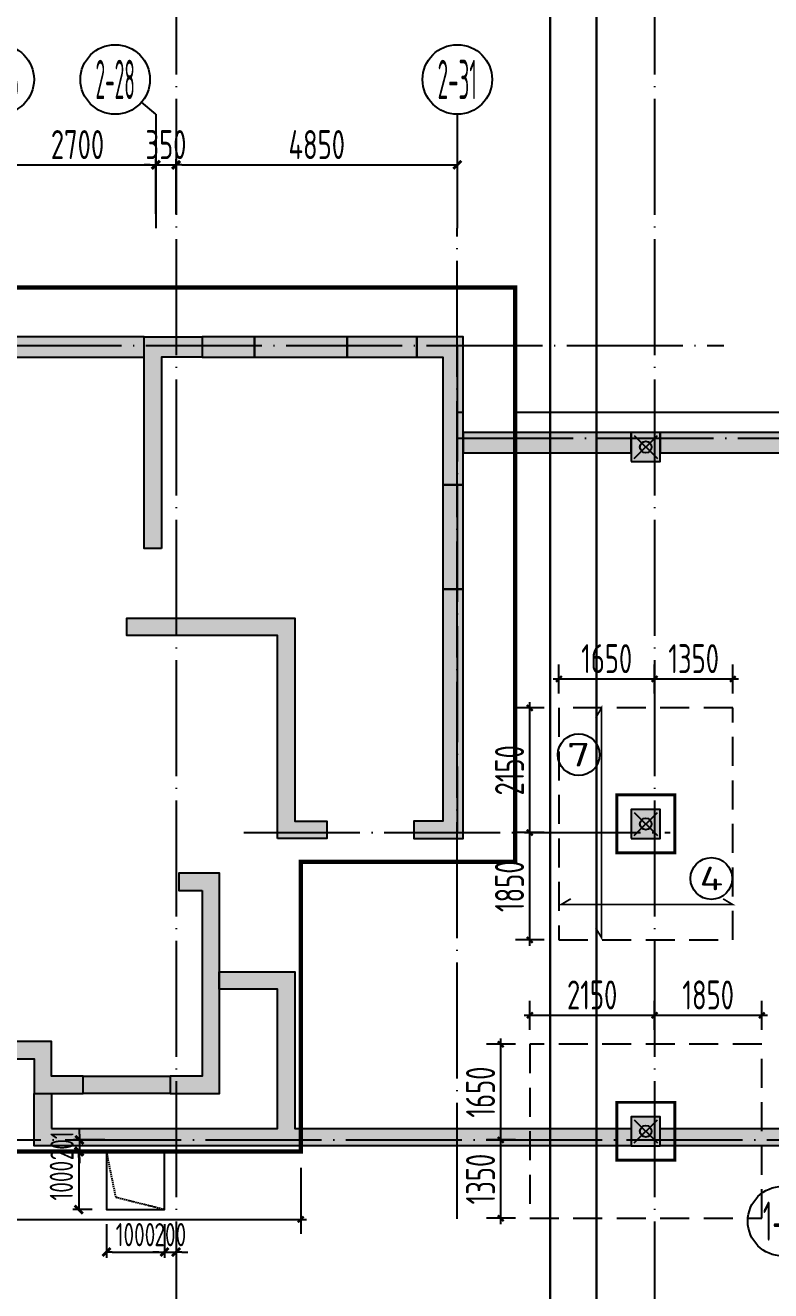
# Model space of a CAD drawing. Extents: x -57409 to 252654, y -8259 to 229119.
# Drawn here: x 138078 to 150931, y 195714 to 217535 of the extents above; entities that cross this region are included whole.
import ezdxf
from ezdxf.enums import TextEntityAlignment as Align

# ---------------------------------------------------------------- set-up
doc = ezdxf.new("R2010")
doc.units = 0
doc.header["$LTSCALE"] = 100
doc.header["$PDMODE"] = 35
doc.header["$PDSIZE"] = 200
for name, pattern in [('DASH', [0.35, 0.25, -0.1]), ('DASHED', [0.75, 0.5, -0.25]), ('DOTE', [2.42, 2, -0.2, 0.02, -0.2])]:
    doc.linetypes.add(name, pattern=pattern)
doc.layers.get('0').update_dxf_attribs({"linetype": 'CONTINUOUS'})
doc.layers.get('Defpoints').update_dxf_attribs({"linetype": 'CONTINUOUS'})
for name, color, linetype in [('B-TEXT', 3, 'CONTINUOUS'), ('codim', 7, 'CONTINUOUS'), ('COLU', 7, 'CONTINUOUS'), ('CT', 2, 'CONTINUOUS'), ('dim-wall', 7, 'CONTINUOUS'), ('dote', 253, 'DOTE'), ('h填实-主楼', 254, 'CONTINUOUS'), ('h填实-柱墙', 254, 'CONTINUOUS'), ('JSK', 4, 'CONTINUOUS'), ('WALL', 3, 'CONTINUOUS'), ('wall-主楼', 2, 'CONTINUOUS'), ('Z-AXIS', 3, 'CONTINUOUS'), ('Z-TEXT', 2, 'CONTINUOUS'), ('z柱下板带', 140, 'CONTINUOUS'), ('z柱下板带1', 60, 'CONTINUOUS'), ('板底钢筋', 24, 'CONTINUOUS')]:
    doc.layers.add(name, color=color, linetype=linetype)
doc.layers.add('重心计算', color=7, linetype='CONTINUOUS', plot=False)
doc.styles.add('_TCH_AXIS', font='tssdeng.shx', dxfattribs={"width": 0.7, "bigfont": 'tssdchn.shx'})
doc.styles.add('COMPLEX', font='tssdeng.shx', dxfattribs={"width": 0.7, "bigfont": 'tssdchn.shx'})
doc.styles.add('Jgcad-DIM', font='tssdeng.shx', dxfattribs={"width": 0.7, "bigfont": 'tssdchn.shx'})
doc.styles.add('TSSD_Dimension', font='tssdeng.shx', dxfattribs={"width": 0.7})
doc.dimstyles.new('TSSD_100_100$0', dxfattribs={"dimtxt": 300, "dimasz": 100, "dimexe": 100, "dimexo": 250, "dimgap": 100, "dimtad": 1, "dimdec": 0, "dimzin": 0, "dimdsep": 46, "dimtxsty": 'TSSD_Dimension', "dimblk": '_tsdbk', "dimblk1": '_tsdbk', "dimblk2": '_tsdbk', "dimsah": 1, "dimcen": 0, "dimdle": 100, "dimclrt": 7, "dimadec": 0, "dimazin": 0, "dimtfac": 1, "dimtdec": 0, "dimtix": 1, "dimtmove": 2, "dimatfit": 3, "dimldrblk": '_tsdbk', "dimfxl": 1, "dimtolj": 1, "dimtzin": 0, "dimarcsym": 0})

# ---------------------------------------------------------------- blocks, each defined once
blk = doc.blocks.new('_tsdbk')
blk.add_line((-1, 0), (0, 0))
at = {"const_width": 0.5}
blk.add_lwpolyline([(-0.7, -0.7), (0.7, 0.7)], dxfattribs=at)
blk = doc.blocks.new('*D306')
at = {"layer": 'Defpoints', "color": 0}
for p in [(145528, 215128), (140678, 214036), (145528, 214036)]:
    blk.add_point(p, dxfattribs=at)
at = {"layer": 'Z-AXIS', "color": 0, "lineweight": -2}
for p, q in [((140678, 214286), (140678, 215228)), ((145528, 214286), (145528, 215228)), ((140778, 215128), (145428, 215128))]:
    blk.add_line(p, q, dxfattribs=at)
at = {"layer": 'Z-AXIS', "color": 0, "lineweight": -2, "xscale": 100, "yscale": 100, "zscale": 100, "rotation": 180}
blk.add_blockref('_tsdbk', (140678, 215128), dxfattribs=at)
at = {"layer": 'Z-AXIS', "color": 0, "lineweight": -2, "xscale": 100, "yscale": 100, "zscale": 100}
blk.add_blockref('_tsdbk', (145528, 215128), dxfattribs=at)
at = {"layer": 'Z-AXIS', "color": 7, "insert": (143103, 215478), "char_height": 500, "attachment_point": 5, "style": 'TSSD_Dimension'}
blk.add_mtext('\\A1;4850', dxfattribs=at)
blk = doc.blocks.new('_AXISO')
blk.add_circle((0, 0), 0.5)
at = {"layer": 'B-TEXT', "style": 'COMPLEX', "width": 1.450893}
blk.add_attdef('A', text='', height=0.56, dxfattribs=at).set_placement((0.249375, -0.28), (0.749375, -0.28), align=Align.FIT)
blk = doc.blocks.new('*D307')
at = {"layer": 'Defpoints', "color": 0}
for p in [(140678, 215128), (140328, 214036), (140678, 214036)]:
    blk.add_point(p, dxfattribs=at)
at = {"layer": 'Z-AXIS', "color": 0, "lineweight": -2}
for p, q in [((140328, 214286), (140328, 215228)), ((140678, 214286), (140678, 215228)), ((140228, 215128), (140128, 215128)), ((140328, 215128), (140678, 215128)), ((140778, 215128), (140878, 215128))]:
    blk.add_line(p, q, dxfattribs=at)
at = {"layer": 'Z-AXIS', "color": 0, "lineweight": -2, "xscale": 100, "yscale": 100, "zscale": 100}
blk.add_blockref('_tsdbk', (140328, 215128), dxfattribs=at)
at = {"layer": 'Z-AXIS', "color": 0, "lineweight": -2, "xscale": 100, "yscale": 100, "zscale": 100, "rotation": 180}
blk.add_blockref('_tsdbk', (140678, 215128), dxfattribs=at)
at = {"layer": 'Z-AXIS', "color": 7, "insert": (140503, 215478), "char_height": 500, "attachment_point": 5, "style": 'TSSD_Dimension'}
blk.add_mtext('\\A1;350', dxfattribs=at)
blk = doc.blocks.new('*D308')
at = {"layer": 'Defpoints', "color": 0}
for p in [(140328, 215128), (137628, 214036), (140328, 214036)]:
    blk.add_point(p, dxfattribs=at)
at = {"layer": 'Z-AXIS', "color": 0, "lineweight": -2}
for p, q in [((137628, 214286), (137628, 215228)), ((140328, 214286), (140328, 215228)), ((137728, 215128), (140228, 215128))]:
    blk.add_line(p, q, dxfattribs=at)
at = {"layer": 'Z-AXIS', "color": 0, "lineweight": -2, "xscale": 100, "yscale": 100, "zscale": 100, "rotation": 180}
blk.add_blockref('_tsdbk', (137628, 215128), dxfattribs=at)
at = {"layer": 'Z-AXIS', "color": 0, "lineweight": -2, "xscale": 100, "yscale": 100, "zscale": 100}
blk.add_blockref('_tsdbk', (140328, 215128), dxfattribs=at)
at = {"layer": 'Z-AXIS', "color": 7, "insert": (138978, 215478), "char_height": 500, "attachment_point": 5, "style": 'TSSD_Dimension'}
blk.add_mtext('\\A1;2700', dxfattribs=at)
blk = doc.blocks.new('_ArchTick')
at = {"color": 0, "linetype": 'ByBlock', "const_width": 0.4}
blk.add_lwpolyline([(-0.5, -0.5), (0.5, 0.5)], dxfattribs=at)
blk = doc.blocks.new('*D2262')
at = {"layer": 'codim', "color": 7, "lineweight": -2}
for p, q in [((147028, 203613), (146528, 203613)), ((147028, 201763), (146528, 201763))]:
    blk.add_line(p, q, dxfattribs=at)
at = {"layer": 'codim', "color": 0, "lineweight": -2}
blk.add_line((146778, 201663), (146778, 203713), dxfattribs=at)
at = {"layer": 'Defpoints', "color": 0}
for p in [(146778, 203613), (147278, 203613), (147278, 201763)]:
    blk.add_point(p, dxfattribs=at)
at = {"layer": 'codim', "color": 0, "lineweight": -2, "xscale": 100, "yscale": 100, "zscale": 100}
for p, rotation in [((146778, 203613), 90), ((146778, 201763), 270)]:
    blk.add_blockref('_ArchTick', p, dxfattribs=dict(at, rotation=rotation))
at = {"layer": 'codim', "color": 1, "insert": (146428, 202688), "char_height": 500, "attachment_point": 5, "rotation": 90, "style": 'Jgcad-DIM'}
blk.add_mtext('\\A1;1850', dxfattribs=at)
blk = doc.blocks.new('*D2263')
at = {"layer": 'codim', "color": 0, "lineweight": -2}
blk.add_line((146778, 203513), (146778, 205863), dxfattribs=at)
at = {"layer": 'codim', "color": 7, "lineweight": -2}
for p, q in [((147028, 205763), (146528, 205763)), ((147028, 203613), (146528, 203613))]:
    blk.add_line(p, q, dxfattribs=at)
at = {"layer": 'Defpoints', "color": 0}
for p in [(146778, 205763), (147278, 205763), (147278, 203613)]:
    blk.add_point(p, dxfattribs=at)
at = {"layer": 'codim', "color": 0, "lineweight": -2, "xscale": 100, "yscale": 100, "zscale": 100}
for p, rotation in [((146778, 205763), 90), ((146778, 203613), 270)]:
    blk.add_blockref('_ArchTick', p, dxfattribs=dict(at, rotation=rotation))
at = {"layer": 'codim', "color": 1, "insert": (146428, 204688), "char_height": 500, "attachment_point": 5, "rotation": 90, "style": 'Jgcad-DIM'}
blk.add_mtext('\\A1;2150', dxfattribs=at)
blk = doc.blocks.new('*D2264')
at = {"layer": 'codim', "color": 7, "lineweight": -2}
for p, q in [((147278, 206013), (147278, 206513)), ((148928, 206013), (148928, 206513))]:
    blk.add_line(p, q, dxfattribs=at)
at = {"layer": 'codim', "color": 0, "lineweight": -2}
blk.add_line((147178, 206263), (149028, 206263), dxfattribs=at)
at = {"layer": 'Defpoints', "color": 0}
for p in [(148928, 206263), (147278, 205763), (148928, 205763)]:
    blk.add_point(p, dxfattribs=at)
at = {"layer": 'codim', "color": 0, "lineweight": -2, "xscale": 100, "yscale": 100, "zscale": 100, "rotation": 180}
blk.add_blockref('_ArchTick', (147278, 206263), dxfattribs=at)
at = {"layer": 'codim', "color": 0, "lineweight": -2, "xscale": 100, "yscale": 100, "zscale": 100}
blk.add_blockref('_ArchTick', (148928, 206263), dxfattribs=at)
at = {"layer": 'codim', "color": 1, "insert": (148103, 206613), "char_height": 500, "attachment_point": 5, "style": 'Jgcad-DIM'}
blk.add_mtext('\\A1;1650', dxfattribs=at)
blk = doc.blocks.new('*D2265')
at = {"layer": 'codim', "color": 7, "lineweight": -2}
for p, q in [((148928, 206013), (148928, 206513)), ((150278, 206013), (150278, 206513))]:
    blk.add_line(p, q, dxfattribs=at)
at = {"layer": 'codim', "color": 0, "lineweight": -2}
blk.add_line((148828, 206263), (150378, 206263), dxfattribs=at)
at = {"layer": 'Defpoints', "color": 0}
for p in [(150278, 206263), (148928, 205763), (150278, 205763)]:
    blk.add_point(p, dxfattribs=at)
at = {"layer": 'codim', "color": 0, "lineweight": -2, "xscale": 100, "yscale": 100, "zscale": 100, "rotation": 180}
blk.add_blockref('_ArchTick', (148928, 206263), dxfattribs=at)
at = {"layer": 'codim', "color": 0, "lineweight": -2, "xscale": 100, "yscale": 100, "zscale": 100}
blk.add_blockref('_ArchTick', (150278, 206263), dxfattribs=at)
at = {"layer": 'codim', "color": 1, "insert": (149603, 206613), "char_height": 500, "attachment_point": 5, "style": 'Jgcad-DIM'}
blk.add_mtext('\\A1;1350', dxfattribs=at)
blk = doc.blocks.new('*D2005')
at = {"layer": 'codim', "color": 0, "lineweight": -2}
blk.add_line((146278, 196863), (146278, 198413), dxfattribs=at)
at = {"layer": 'codim', "color": 7, "lineweight": -2}
for p, q in [((146528, 198313), (146028, 198313)), ((146528, 196963), (146028, 196963))]:
    blk.add_line(p, q, dxfattribs=at)
at = {"layer": 'Defpoints', "color": 0}
for p in [(146278, 198313), (146778, 198313), (146778, 196963)]:
    blk.add_point(p, dxfattribs=at)
at = {"layer": 'codim', "color": 0, "lineweight": -2, "xscale": 100, "yscale": 100, "zscale": 100}
for p, rotation in [((146278, 198313), 90), ((146278, 196963), 270)]:
    blk.add_blockref('_ArchTick', p, dxfattribs=dict(at, rotation=rotation))
at = {"layer": 'codim', "color": 1, "insert": (145928, 197638), "char_height": 500, "attachment_point": 5, "rotation": 90, "style": 'Jgcad-DIM'}
blk.add_mtext('\\A1;1350', dxfattribs=at)
blk = doc.blocks.new('*D2006')
at = {"layer": 'codim', "color": 7, "lineweight": -2}
for p, q in [((146528, 199963), (146028, 199963)), ((146528, 198313), (146028, 198313))]:
    blk.add_line(p, q, dxfattribs=at)
at = {"layer": 'codim', "color": 0, "lineweight": -2}
blk.add_line((146278, 198213), (146278, 200063), dxfattribs=at)
at = {"layer": 'Defpoints', "color": 0}
for p in [(146278, 199963), (146778, 199963), (146778, 198313)]:
    blk.add_point(p, dxfattribs=at)
at = {"layer": 'codim', "color": 0, "lineweight": -2, "xscale": 100, "yscale": 100, "zscale": 100}
for p, rotation in [((146278, 199963), 90), ((146278, 198313), 270)]:
    blk.add_blockref('_ArchTick', p, dxfattribs=dict(at, rotation=rotation))
at = {"layer": 'codim', "color": 1, "insert": (145928, 199138), "char_height": 500, "attachment_point": 5, "rotation": 90, "style": 'Jgcad-DIM'}
blk.add_mtext('\\A1;1650', dxfattribs=at)
blk = doc.blocks.new('*D2007')
at = {"layer": 'codim', "color": 7, "lineweight": -2}
for p, q in [((146778, 200213), (146778, 200713)), ((148928, 200213), (148928, 200713))]:
    blk.add_line(p, q, dxfattribs=at)
at = {"layer": 'codim', "color": 0, "lineweight": -2}
blk.add_line((146678, 200463), (149028, 200463), dxfattribs=at)
at = {"layer": 'Defpoints', "color": 0}
for p in [(148928, 200463), (146778, 199963), (148928, 199963)]:
    blk.add_point(p, dxfattribs=at)
at = {"layer": 'codim', "color": 0, "lineweight": -2, "xscale": 100, "yscale": 100, "zscale": 100, "rotation": 180}
blk.add_blockref('_ArchTick', (146778, 200463), dxfattribs=at)
at = {"layer": 'codim', "color": 0, "lineweight": -2, "xscale": 100, "yscale": 100, "zscale": 100}
blk.add_blockref('_ArchTick', (148928, 200463), dxfattribs=at)
at = {"layer": 'codim', "color": 1, "insert": (147853, 200813), "char_height": 500, "attachment_point": 5, "style": 'Jgcad-DIM'}
blk.add_mtext('\\A1;2150', dxfattribs=at)
blk = doc.blocks.new('*D2008')
at = {"layer": 'codim', "color": 7, "lineweight": -2}
for p, q in [((148928, 200213), (148928, 200713)), ((150778, 200213), (150778, 200713))]:
    blk.add_line(p, q, dxfattribs=at)
at = {"layer": 'codim', "color": 0, "lineweight": -2}
blk.add_line((148828, 200463), (150878, 200463), dxfattribs=at)
at = {"layer": 'Defpoints', "color": 0}
for p in [(150778, 200463), (148928, 199963), (150778, 199963)]:
    blk.add_point(p, dxfattribs=at)
at = {"layer": 'codim', "color": 0, "lineweight": -2, "xscale": 100, "yscale": 100, "zscale": 100, "rotation": 180}
blk.add_blockref('_ArchTick', (148928, 200463), dxfattribs=at)
at = {"layer": 'codim', "color": 0, "lineweight": -2, "xscale": 100, "yscale": 100, "zscale": 100}
blk.add_blockref('_ArchTick', (150778, 200463), dxfattribs=at)
at = {"layer": 'codim', "color": 1, "insert": (149853, 200813), "char_height": 500, "attachment_point": 5, "style": 'Jgcad-DIM'}
blk.add_mtext('\\A1;1850', dxfattribs=at)
blk = doc.blocks.new('*D2752')
at = {"layer": 'Defpoints', "color": 0}
for p in [(139700, 198313), (139011, 198111), (139700, 198111)]:
    blk.add_point(p, dxfattribs=at)
at = {"layer": 'dim-wall', "color": 0, "lineweight": -2}
for p, q in [((139011, 198413), (139011, 198513)), ((139450, 198313), (138911, 198313)), ((139011, 198313), (139011, 198111)), ((139450, 198111), (138911, 198111)), ((139011, 198011), (139011, 197911))]:
    blk.add_line(p, q, dxfattribs=at)
at = {"layer": 'dim-wall', "color": 0, "lineweight": -2, "xscale": 100, "yscale": 100, "zscale": 100}
for p, rotation in [((139011, 198313), 270), ((139011, 198111), 90)]:
    blk.add_blockref('_tsdbk', p, dxfattribs=dict(at, rotation=rotation))
at = {"layer": 'dim-wall', "color": 7, "insert": (138711, 198212), "char_height": 400, "attachment_point": 5, "rotation": 90, "style": 'TSSD_Dimension'}
blk.add_mtext('\\A1;201', dxfattribs=at)
blk = doc.blocks.new('*D2753')
at = {"layer": 'Defpoints', "color": 0}
for p in [(139688, 198111), (138999, 197111), (139478, 197111)]:
    blk.add_point(p, dxfattribs=at)
at = {"layer": 'dim-wall', "color": 0, "lineweight": -2}
for p, q in [((139438, 198111), (138899, 198111)), ((138999, 198011), (138999, 197211)), ((139228, 197111), (138899, 197111))]:
    blk.add_line(p, q, dxfattribs=at)
at = {"layer": 'dim-wall', "color": 0, "lineweight": -2, "xscale": 100, "yscale": 100, "zscale": 100}
for p, rotation in [((138999, 198111), 90), ((138999, 197111), 270)]:
    blk.add_blockref('_tsdbk', p, dxfattribs=dict(at, rotation=rotation))
at = {"layer": 'dim-wall', "color": 7, "insert": (138699, 197611), "char_height": 400, "attachment_point": 5, "rotation": 90, "style": 'TSSD_Dimension'}
blk.add_mtext('\\A1;1000', dxfattribs=at)
blk = doc.blocks.new('*D2754')
at = {"layer": 'Defpoints', "color": 0}
for p in [(139478, 197111), (140478, 197111), (140478, 196380)]:
    blk.add_point(p, dxfattribs=at)
at = {"layer": 'dim-wall', "color": 0, "lineweight": -2}
for p, q in [((139478, 196861), (139478, 196280)), ((140478, 196861), (140478, 196280)), ((139578, 196380), (140378, 196380))]:
    blk.add_line(p, q, dxfattribs=at)
at = {"layer": 'dim-wall', "color": 0, "lineweight": -2, "xscale": 100, "yscale": 100, "zscale": 100, "rotation": 180}
blk.add_blockref('_tsdbk', (139478, 196380), dxfattribs=at)
at = {"layer": 'dim-wall', "color": 0, "lineweight": -2, "xscale": 100, "yscale": 100, "zscale": 100}
blk.add_blockref('_tsdbk', (140478, 196380), dxfattribs=at)
at = {"layer": 'dim-wall', "color": 7, "insert": (139978, 196680), "char_height": 400, "attachment_point": 5, "style": 'TSSD_Dimension'}
blk.add_mtext('\\A1;1000', dxfattribs=at)
blk = doc.blocks.new('*D2755')
at = {"layer": 'Defpoints', "color": 0}
for p in [(140478, 196571), (140678, 196571), (140678, 196380)]:
    blk.add_point(p, dxfattribs=at)
at = {"layer": 'dim-wall', "color": 0, "lineweight": -2}
for p, q in [((140378, 196380), (140278, 196380)), ((140478, 196380), (140678, 196380)), ((140478, 196321), (140478, 196280)), ((140678, 196321), (140678, 196280)), ((140778, 196380), (140878, 196380))]:
    blk.add_line(p, q, dxfattribs=at)
at = {"layer": 'dim-wall', "color": 0, "lineweight": -2, "xscale": 100, "yscale": 100, "zscale": 100}
blk.add_blockref('_tsdbk', (140478, 196380), dxfattribs=at)
at = {"layer": 'dim-wall', "color": 0, "lineweight": -2, "xscale": 100, "yscale": 100, "zscale": 100, "rotation": 180}
blk.add_blockref('_tsdbk', (140678, 196380), dxfattribs=at)
at = {"layer": 'dim-wall', "color": 7, "insert": (140578, 196680), "char_height": 400, "attachment_point": 5, "style": 'TSSD_Dimension'}
blk.add_mtext('\\A1;200', dxfattribs=at)
blk = doc.blocks.new('*D2943')
at = {"layer": 'codim', "color": 7, "lineweight": -2}
for p, q in [((99071, 197832), (99071, 196693)), ((142828, 197832), (142828, 196693))]:
    blk.add_line(p, q, dxfattribs=at)
at = {"layer": 'codim', "color": 0, "lineweight": -2}
blk.add_line((98971, 196943), (142928, 196943), dxfattribs=at)
at = {"layer": 'Defpoints', "color": 0}
for p in [(99071, 198082), (142828, 198082), (142828, 196943)]:
    blk.add_point(p, dxfattribs=at)
at = {"layer": 'codim', "color": 0, "lineweight": -2, "xscale": 100, "yscale": 100, "zscale": 100, "rotation": 180}
blk.add_blockref('_ArchTick', (99071, 196943), dxfattribs=at)
at = {"layer": 'codim', "color": 0, "lineweight": -2, "xscale": 100, "yscale": 100, "zscale": 100}
blk.add_blockref('_ArchTick', (142828, 196943), dxfattribs=at)
at = {"layer": 'codim', "color": 1, "insert": (120949, 197293), "char_height": 500, "attachment_point": 5, "style": 'Jgcad-DIM'}
blk.add_mtext('\\A1;附加范围', dxfattribs=at)
blk = doc.blocks.new('后浇带现场')
at = {"color": 6, "lineweight": 30}
for points in [[(714656, 762040), (714656, 738930), (710056, 738930), (710056, 730049), (775507, 730049), (775507, 772730)], [(715456, 762040), (715456, 738130), (710856, 738130), (710856, 730849), (774707, 730849), (774707, 772730)]]:
    blk.add_lwpolyline(points, dxfattribs=at)

msp = doc.modelspace()

# ---------------------------------------------------------------- hatches: boundary and pattern name
at = {"layer": 'h填实-主楼'}
for points in [[(140427.6, 208512.7), (140127.6, 208512.7), (140127.6, 212162.7), (141127.6, 212162.7), (141127.6, 211812.7), (140427.6, 211812.7)], [(143627.6, 212162.7), (142027.6, 212162.7), (142027.6, 211812.7), (143627.6, 211812.7)], [(145627.6, 209612.7), (145627.6, 212162.7), (144827.6, 212162.7), (144827.6, 211812.7), (145277.6, 211812.7), (145277.6, 209612.7)], [(145627.6, 209612.7), (145277.6, 209612.7), (145277.6, 207812.7), (145627.6, 207812.7)], [(145627.6, 207812.7), (145277.6, 207812.7), (145277.6, 203812.7), (144777.6, 203812.7), (144777.6, 203512.7), (145627.6, 203512.7)], [(142427.6, 203512.7), (142427.6, 207012.7), (139827.6, 207012.7), (139827.6, 207312.7), (142727.6, 207312.7), (142727.6, 203812.7), (143277.6, 203812.7), (143277.6, 203512.7)], [(141127.6, 202612.7), (141127.6, 199412.7), (140577.6, 199412.7), (140577.6, 199112.7), (141427.6, 199112.7), (141427.6, 202912.7), (140727.6, 202912.7), (140727.6, 202612.7)], [(137377.6, 199712.7), (138227.6, 199712.7), (138227.6, 199112.7), (139077.6, 199112.7), (139077.6, 199412.7), (138527.6, 199412.7), (138527.6, 200012.7), (137377.6, 200012.7)]]:
    msp.add_hatch(color=256, dxfattribs=at).paths.add_polyline_path(points)
at = {"layer": 'h填实-柱墙'}
for points in [[(140127.6, 212162.7), (137827.6, 212162.7), (137827.6, 211812.7), (140127.6, 211812.7)], [(142027.6, 212162.7), (141127.6, 212162.7), (141127.6, 211812.7), (142027.6, 211812.7)], [(144827.6, 212162.7), (143627.6, 212162.7), (143627.6, 211812.7), (144827.6, 211812.7)], [(145627.6, 210162.7), (148527.6, 210162.7), (148527.6, 210512.7), (145627.6, 210512.7)], [(148527.6, 210012.7), (149027.6, 210012.7), (149027.6, 210512.7), (148527.6, 210512.7)], [(154527.6, 210162.7), (154527.6, 208762.7), (154777.6, 208762.7), (154777.6, 210162.7), (159427.6, 210162.7), (159427.6, 210512.7), (149027.6, 210512.7), (149027.6, 210162.7)], [(148527.6, 203512.7), (149027.6, 203512.7), (149027.6, 204012.7), (148527.6, 204012.7)], [(138527.6, 198512.7), (142427.6, 198512.7), (142427.6, 200912.7), (141419.4, 200912.7), (141419.4, 201212.7), (142727.6, 201212.7), (142727.6, 198512.7), (148527.6, 198512.7), (148527.6, 198212.7), (138227.6, 198212.7), (138227.6, 199112.7), (138527.6, 199112.7)], [(139077.6, 199412.7), (140577.6, 199412.7), (140577.6, 199112.7), (139077.6, 199112.7)], [(148527.6, 198212.7), (149027.6, 198212.7), (149027.6, 198712.7), (148527.6, 198712.7)], [(149027.6, 198512.7), (154327.6, 198512.7), (154327.6, 198212.7), (149027.6, 198212.7)]]:
    msp.add_hatch(color=256, dxfattribs=at).paths.add_polyline_path(points)

# ---------------------------------------------------------------- linework, layer by layer
at = {"layer": 'COLU'}
for points in [[(148527.6, 210012.7), (149027.6, 210012.7), (149027.6, 210512.7), (148527.6, 210512.7)], [(148527.6, 203512.7), (149027.6, 203512.7), (149027.6, 204012.7), (148527.6, 204012.7)], [(148527.6, 198212.7), (149027.6, 198212.7), (149027.6, 198712.7), (148527.6, 198712.7)]]:
    msp.add_lwpolyline(points, close=True, dxfattribs=at)
at = {"layer": 'CT'}
for p, q in [((145527.6, 210862.7), (145627.6, 210862.7)), ((146527.6, 210862.7), (163727.6, 210862.7))]:
    msp.add_line(p, q, dxfattribs=at)
at = {"layer": 'CT', "const_width": 75}
msp.add_lwpolyline([(125027.6, 208511.4), (131327.6, 208511.4), (131327.6, 213011.4), (146527.6, 213011.4), (146527.6, 203111.4), (142827.6, 203111.4), (142827.6, 198111.4), (136827.6, 198111.4), (136827.6, 197811.4), (133827.6, 197811.4), (133827.6, 198111.4), (122417.8, 198111.4)], dxfattribs=at)
at = {"layer": 'CT', "color": 1, "const_width": 75}
msp.add_lwpolyline([(122427.8, 198111.4), (133827.6, 198111.4), (133827.6, 197811.4), (136827.6, 197811.4), (136827.6, 198111.4), (142827.6, 198111.4), (142827.6, 203111.4), (146527.6, 203111.4), (146527.6, 213011.4), (131327.6, 213011.4), (131327.6, 208511.4), (125177.6, 208511.4)], dxfattribs=at)
at = {"layer": 'CT', "const_width": 50}
for points in [[(148277.6, 203262.7), (149277.6, 203262.7), (149277.6, 204262.7), (148277.6, 204262.7)], [(148277.6, 197962.7), (149277.6, 197962.7), (149277.6, 198962.7), (148277.6, 198962.7)]]:
    msp.add_lwpolyline(points, close=True, dxfattribs=at)
at = {"layer": 'dote', "ltscale": 10}
for p, q in [((140677.6, 218687.9), (140677.6, 169862.7)), ((148927.6, 218687.9), (148927.6, 176862.7)), ((145527.6, 196954.1), (145527.6, 214035.5)), ((94177.6, 212012.7), (150121.4, 212012.7)), ((145527.6, 212012.7), (145527.6, 203612.7)), ((145527.6, 210412.7), (163727.6, 210412.7)), ((141848, 203612.7), (149197.6, 203612.7)), ((85527.6, 198312.7), (154777.6, 198312.7))]:
    msp.add_line(p, q, dxfattribs=at)
at = {"layer": 'JSK'}
msp.add_lwpolyline([(139478.1, 198111.4), (139478.1, 197111.4), (140478.1, 197111.4), (140478.1, 198111.4)], close=True, dxfattribs=at)
at = {"layer": 'JSK', "linetype": 'DASH'}
msp.add_lwpolyline([(140478.1, 197111.4), (139641.9, 197321.8), (139478.1, 198111.4)], dxfattribs=at)
at = {"layer": 'WALL'}
for points in [[(140127.6, 212162.7), (137827.6, 212162.7), (137827.6, 211812.7), (140127.6, 211812.7)], [(142027.6, 212162.7), (141127.6, 212162.7), (141127.6, 211812.7), (142027.6, 211812.7)], [(144827.6, 212162.7), (143627.6, 212162.7), (143627.6, 211812.7), (144827.6, 211812.7)], [(145627.6, 210162.7), (148527.6, 210162.7), (148527.6, 210512.7), (145627.6, 210512.7)], [(154527.6, 210162.7), (154527.6, 208762.7), (154777.6, 208762.7), (154777.6, 210162.7), (159427.6, 210162.7), (159427.6, 210512.7), (149027.6, 210512.7), (149027.6, 210162.7)], [(138527.6, 198512.7), (142427.6, 198512.7), (142427.6, 200912.7), (141419.4, 200912.7), (141419.4, 201212.7), (142727.6, 201212.7), (142727.6, 198512.7), (148527.6, 198512.7), (148527.6, 198212.7), (138227.6, 198212.7), (138227.6, 199112.7), (138527.6, 199112.7)], [(139077.6, 199412.7), (140577.6, 199412.7), (140577.6, 199112.7), (139077.6, 199112.7)], [(149027.6, 198512.7), (154327.6, 198512.7), (154327.6, 198212.7), (149027.6, 198212.7)]]:
    msp.add_lwpolyline(points, close=True, dxfattribs=at)
at = {"layer": 'wall-主楼'}
for points in [[(140427.6, 208512.7), (140127.6, 208512.7), (140127.6, 212162.7), (141127.6, 212162.7), (141127.6, 211812.7), (140427.6, 211812.7)], [(143627.6, 212162.7), (142027.6, 212162.7), (142027.6, 211812.7), (143627.6, 211812.7)], [(145627.6, 209612.7), (145627.6, 212162.7), (144827.6, 212162.7), (144827.6, 211812.7), (145277.6, 211812.7), (145277.6, 209612.7)], [(145627.6, 209612.7), (145277.6, 209612.7), (145277.6, 207812.7), (145627.6, 207812.7)], [(145627.6, 207812.7), (145277.6, 207812.7), (145277.6, 203812.7), (144777.6, 203812.7), (144777.6, 203512.7), (145627.6, 203512.7)], [(142427.6, 203512.7), (142427.6, 207012.7), (139827.6, 207012.7), (139827.6, 207312.7), (142727.6, 207312.7), (142727.6, 203812.7), (143277.6, 203812.7), (143277.6, 203512.7)], [(141127.6, 202612.7), (141127.6, 199412.7), (140577.6, 199412.7), (140577.6, 199112.7), (141427.6, 199112.7), (141427.6, 202912.7), (140727.6, 202912.7), (140727.6, 202612.7)], [(137377.6, 199712.7), (138227.6, 199712.7), (138227.6, 199112.7), (139077.6, 199112.7), (139077.6, 199412.7), (138527.6, 199412.7), (138527.6, 200012.7), (137377.6, 200012.7)]]:
    msp.add_lwpolyline(points, close=True, dxfattribs=at)
at = {"layer": 'Z-AXIS'}
for p, q in [((140327.6, 216001.1), (140083.2, 216210.6)), ((140327.6, 216001.1), (140327.6, 214035.5)), ((145527.6, 216001.1), (145527.6, 214035.5))]:
    msp.add_line(p, q, dxfattribs=at)
at = {"layer": 'z柱下板带', "linetype": 'DASHED', "ltscale": 10}
msp.add_lwpolyline([(146777.6, 196962.7), (150777.6, 196962.7), (150777.6, 199962.7), (146777.6, 199962.7)], close=True, dxfattribs=at)
at = {"layer": 'z柱下板带1', "linetype": 'DASHED', "ltscale": 10}
msp.add_lwpolyline([(150277.6, 201762.7), (150277.6, 205762.7), (147277.6, 205762.7), (147277.6, 201762.7)], close=True, dxfattribs=at)
at = {"layer": '板底钢筋', "const_width": 30}
for points in [[(147914.7, 201967.9), (148014.7, 201801.2), (148014.7, 205762.7), (147914.7, 205596.1)], [(147483.8, 202471.4), (147317.1, 202371.4), (150277.6, 202371.4), (150111, 202471.4)]]:
    msp.add_lwpolyline(points, dxfattribs=at)
at = {"layer": '重心计算', "color": 5}
for p in [(148777.6, 210262.7), (148777.6, 210262.7), (148777.6, 203762.7), (148777.6, 203762.7), (148777.6, 198462.7), (148777.6, 198462.7)]:
    msp.add_point(p, dxfattribs=at)

# ---------------------------------------------------------------- block references
at = {"color": 3, "lineweight": 30}
msp.add_blockref('后浇带现场', (-627579.1, -547267.4), dxfattribs=at)
at = {"layer": 'Z-AXIS'}
ref = msp.add_blockref('_AXISO', (137627.6, 216601.1), dxfattribs=dict(at, xscale=1199.999999999998, yscale=1200, zscale=1200, rotation=359.9996457873846))
ref.add_attrib('A', '2-26', dxfattribs={"color": 7, "height": 678.82, "rotation": 359.99965, "style": '_TCH_AXIS', "width": 0.329114}).set_placement((137288.2, 216261.6), (137967.1, 216261.6), align=Align.FIT)
ref = msp.add_blockref('_AXISO', (139627.6, 216601.1), dxfattribs=dict(at, xscale=1199.999999999998, yscale=1200, zscale=1200, rotation=359.9996457873846))
ref.add_attrib('A', '2-28', dxfattribs={"color": 7, "height": 678.82, "rotation": 359.99965, "style": '_TCH_AXIS', "width": 0.325}).set_placement((139288.2, 216261.6), (139967.1, 216261.6), align=Align.FIT)
ref = msp.add_blockref('_AXISO', (145527.6, 216601.1), dxfattribs=dict(at, xscale=1199.999999999998, yscale=1200, zscale=1200, rotation=359.9996457873846))
ref.add_attrib('A', '2-31', dxfattribs={"color": 7, "height": 678.82, "rotation": 359.99965, "style": '_TCH_AXIS', "width": 0.346667}).set_placement((145188.2, 216261.6), (145867.1, 216261.6), align=Align.FIT)
ref = msp.add_blockref('_AXISO', (151136.2, 196912.7), dxfattribs=dict(at, xscale=1199.999999999998, yscale=1200, zscale=1200, rotation=359.9996457873846))
ref.add_attrib('A', '1-A', dxfattribs={"color": 7, "height": 678.82, "rotation": 359.99965, "style": '_TCH_AXIS', "width": 0.419355}).set_placement((150796.8, 196573.3), (151475.6, 196573.3), align=Align.FIT)
at = {"layer": 'Z-TEXT'}
ref = msp.add_blockref('_AXISO', (147620.9, 204957), dxfattribs=dict(at, xscale=720.000000000011, yscale=720, zscale=720, rotation=359.9996457873608))
ref.add_attrib('A', '7', dxfattribs={"layer": 'Z-AXIS', "color": 7, "height": 407.3, "rotation": 359.99965, "style": '_TCH_AXIS', "width": 1.857143}).set_placement((147417.3, 204753.3), (147824.6, 204753.3), align=Align.FIT)
ref = msp.add_blockref('_AXISO', (149908.2, 202821.4), dxfattribs=dict(at, xscale=720.000000000011, yscale=720, zscale=720, rotation=359.9996457873608))
ref.add_attrib('A', '4', dxfattribs={"layer": 'Z-AXIS', "color": 7, "height": 407.3, "rotation": 359.99965, "style": '_TCH_AXIS', "width": 1.733333}).set_placement((149704.6, 202617.8), (150111.9, 202617.8), align=Align.FIT)

# ---------------------------------------------------------------- dimensions: what is measured, and where the dimension line sits
at = {"layer": 'codim'}
for base, p1, p2, picture, middle in [((148927.6, 206262.7), (147277.6, 205762.7), (148927.6, 205762.7), '*D2264', (148102.6, 206612.7)), ((150277.6, 206262.7), (148927.6, 205762.7), (150277.6, 205762.7), '*D2265', (149602.6, 206612.7))]:
    dim = msp.add_linear_dim(base=base, p1=p1, p2=p2, dimstyle='TSSD_100_100$0', override={"dimtxt": 500, "dimexe": 250, "dimtxsty": 'Jgcad-DIM', "dimblk": 'ArchTick', "dimblk1": 'ArchTick', "dimblk2": 'ArchTick', "dimclre": 7, "dimclrt": 1, "dimadec": 3}, dxfattribs=at)
    dim.commit()
    dim.dimension.update_dxf_attribs({"geometry": picture, "text_midpoint": middle})
for base, p1, p2, angle, picture, middle in [((146777.6, 205762.7), (147277.6, 203612.7), (147277.6, 205762.7), 90, '*D2263', (146427.6, 204687.7)), ((146777.6, 203612.7), (147277.6, 201762.7), (147277.6, 203612.7), 90, '*D2262', (146427.6, 202687.7)), ((148927.6, 200462.7), (146777.6, 199962.7), (148927.6, 199962.7), 0, '*D2007', (147852.6, 200812.7)), ((150777.6, 200462.7), (148927.6, 199962.7), (150777.6, 199962.7), 0, '*D2008', (149852.6, 200812.7)), ((146277.6, 199962.7), (146777.6, 198312.7), (146777.6, 199962.7), 90, '*D2006', (145927.6, 199137.7)), ((146277.6, 198312.7), (146777.6, 196962.7), (146777.6, 198312.7), 90, '*D2005', (145927.6, 197637.7))]:
    dim = msp.add_linear_dim(base=base, p1=p1, p2=p2, angle=angle, dimstyle='TSSD_100_100$0', override={"dimtxt": 500, "dimexe": 250, "dimtxsty": 'Jgcad-DIM', "dimblk": 'ArchTick', "dimblk1": 'ArchTick', "dimblk2": 'ArchTick', "dimclre": 7, "dimclrt": 1, "dimadec": 3}, dxfattribs=at)
    dim.commit()
    dim.dimension.update_dxf_attribs({"geometry": picture, "text_midpoint": middle})
dim = msp.add_linear_dim(base=(142827.6, 196943), p1=(99070.6, 198081.8), p2=(142827.6, 198081.8), text='附加范围', dimstyle='TSSD_100_100$0', override={"dimtxt": 500, "dimexe": 250, "dimtxsty": 'Jgcad-DIM', "dimblk": 'ArchTick', "dimblk1": 'ArchTick', "dimblk2": 'ArchTick', "dimclre": 7, "dimclrt": 1, "dimadec": 3}, dxfattribs=at)
dim.commit()
dim.dimension.update_dxf_attribs({"geometry": '*D2943', "text_midpoint": (120949.1, 197293)})
at = {"layer": 'dim-wall'}
for base, p1, p2, angle, picture, middle in [((139011.4, 198111.4), (139700.5, 198312.7), (139700.5, 198111.4), 90, '*D2752', (138711.4, 198212.1)), ((138999.4, 197111.4), (139688.5, 198111.4), (139478.1, 197111.4), 90, '*D2753', (138699.4, 197611.4)), ((140478.1, 196380.3), (139478.1, 197111.4), (140478.1, 197111.4), 180, '*D2754', (139978.1, 196680.3)), ((140677.6412, 196380.2527), (140478.1382, 196570.8365), (140677.6412, 196570.8365), 180, '*D2755', (140577.8897, 196680.2527))]:
    dim = msp.add_linear_dim(base=base, p1=p1, p2=p2, angle=angle, dimstyle='TSSD_100_100$0', override={"dimtxt": 400}, dxfattribs=at)
    dim.commit()
    dim.dimension.update_dxf_attribs({"geometry": picture, "text_midpoint": middle})
at = {"layer": 'Z-AXIS'}
for base, p1, p2, picture, middle in [((140327.6, 215128), (137627.6, 214035.5), (140327.6, 214035.5), '*D308', (138977.6, 215478)), ((140677.6, 215128), (140327.6, 214035.5), (140677.6, 214035.5), '*D307', (140502.6, 215478)), ((145527.6, 215128), (140677.6, 214035.5), (145527.6, 214035.5), '*D306', (143102.6, 215478))]:
    dim = msp.add_linear_dim(base=base, p1=p1, p2=p2, dimstyle='TSSD_100_100$0', override={"dimtxt": 500}, dxfattribs=at)
    dim.commit()
    dim.dimension.update_dxf_attribs({"geometry": picture, "text_midpoint": middle})

doc.saveas('drawing.dxf')
